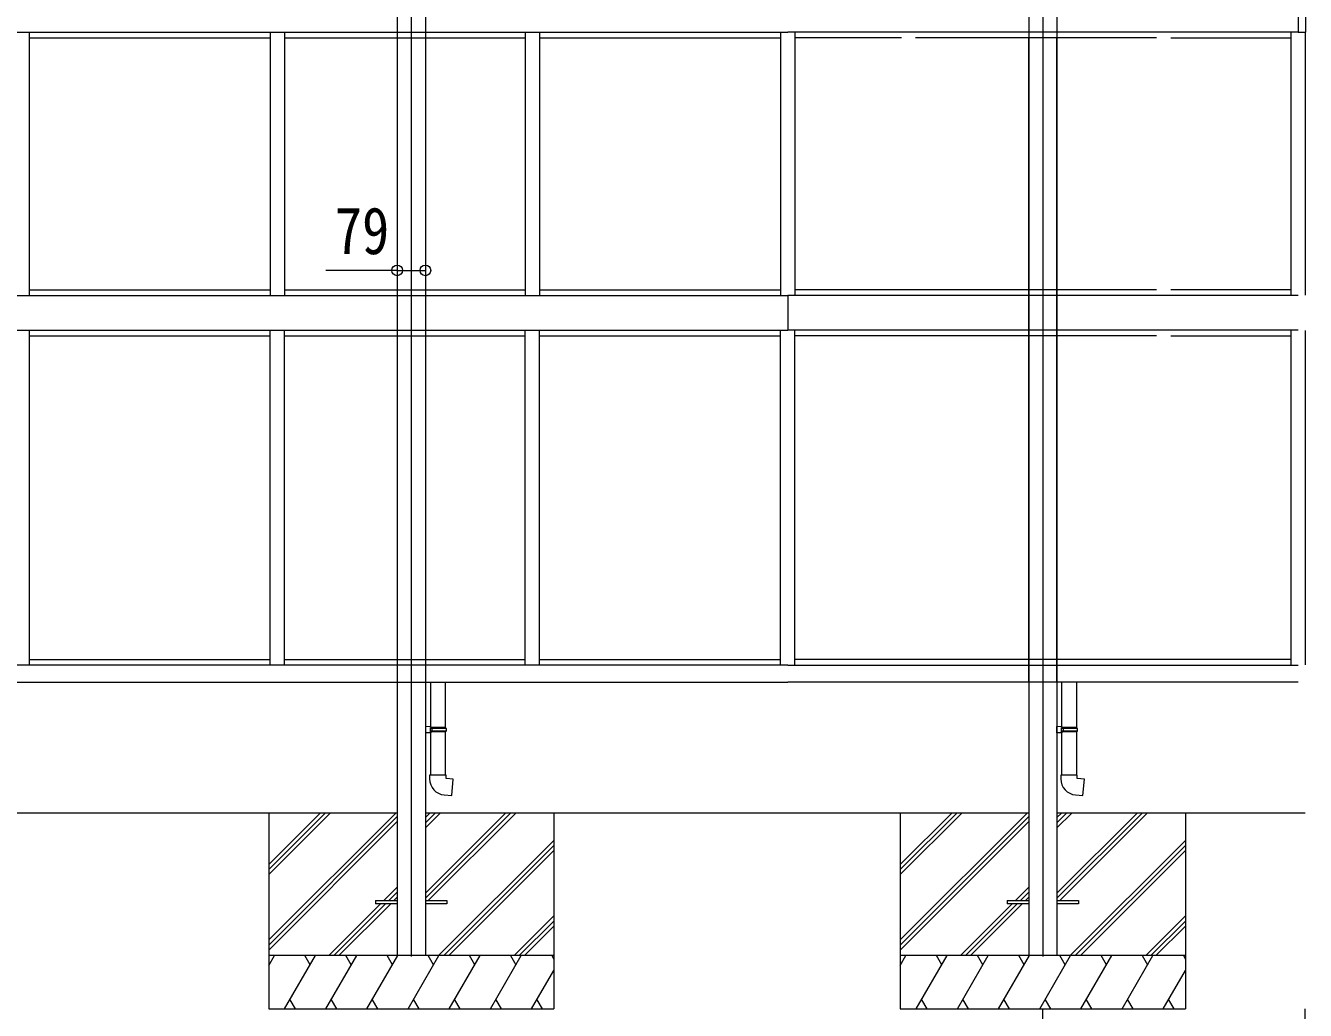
# Model space of a CAD drawing. Units: millimetres at full size; details may follow other scales. Extents: x -8385 to 8479, y -5853 to 5787.
# Drawn here: x -4263 to -673, y -1671 to 1093 of the extents above; entities that cross this region are included whole.
import ezdxf
from ezdxf.enums import TextEntityAlignment as Align

# ---------------------------------------------------------------- set-up
doc = ezdxf.new("R2010")
doc.units = ezdxf.units.MM
doc.header["$LTSCALE"] = 30
doc.header["$PDMODE"] = 32
doc.header["$PDSIZE"] = 30
for name, color, linetype, lineweight in [('0-0_0', 7, 'Continuous', 9), ('0-1_本体', 4, 'Continuous', 9), ('0-2_部品', 7, 'Continuous', 9), ('0-8_PARTS2', 2, 'Continuous', 9), ('0-A_寸法', 6, 'Continuous', 9), ('1-0_FRAME', 4, 'Continuous', 9)]:
    doc.layers.add(name, color=color, linetype=linetype, lineweight=lineweight)
doc.styles.add('ＭＳ ゴシック', font='')
doc.styles.get('ＭＳ ゴシック').set_extended_font_data('MS Gothic')

msp = doc.modelspace()

# ---------------------------------------------------------------- linework, layer by layer
at = {"layer": '0-0_0'}
for p, q in [((-3220.78, -1117.41), (-6041.78, -1117.41)), ((-3581.28, -1117.41), (-3581.28, -1667.41)), ((-3581.28, -1473.72), (-3224.97, -1117.41)), ((-3581.28, -1261.59), (-3437.1, -1117.41)), ((-3581.28, -1275.73), (-3422.96, -1117.41)), ((-3581.28, -1289.87), (-3408.82, -1117.41)), ((-3581.28, -1487.86), (-3220.78, -1127.36)), ((-3581.28, -1502.01), (-3220.78, -1141.51)), ((-3141.78, -1342.59), (-2916.6, -1117.41)), ((-3141.78, -1356.73), (-2902.46, -1117.41)), ((-3141.78, -1158.74), (-3100.45, -1117.41)), ((-3141.78, -1144.6), (-3114.59, -1117.41)), ((-3141.78, -1130.46), (-3128.74, -1117.41)), ((-1448.78, -1117.41), (-3141.78, -1117.41)), ((-3133.82, -1362.91), (-2888.32, -1117.41)), ((-2781.28, -1117.41), (-2781.28, -1667.41)), ((-1809.28, -1117.41), (-1809.28, -1667.41)), ((-1809.28, -1473.72), (-1452.97, -1117.41)), ((-1809.28, -1261.59), (-1665.1, -1117.41)), ((-1809.28, -1275.73), (-1650.96, -1117.41)), ((-1809.28, -1289.87), (-1636.82, -1117.41)), ((-1809.28, -1487.86), (-1448.78, -1127.36)), ((-1809.28, -1502.01), (-1448.78, -1141.51)), ((-673.28, -1117.41), (-1369.78, -1117.41)), ((-1369.78, -1342.59), (-1144.6, -1117.41)), ((-1369.78, -1356.73), (-1130.46, -1117.41)), ((-1369.78, -1158.74), (-1328.45, -1117.41)), ((-1369.78, -1144.6), (-1342.59, -1117.41)), ((-1369.78, -1130.46), (-1356.74, -1117.41)), ((-1361.82, -1362.91), (-1116.32, -1117.41)), ((-1009.28, -1117.41), (-1009.28, -1667.41)), ((-3104.47, -1517.41), (-2781.28, -1194.22)), ((-3090.33, -1517.41), (-2781.28, -1208.36)), ((-1332.47, -1517.41), (-1009.28, -1194.22)), ((-1318.33, -1517.41), (-1009.28, -1208.36)), ((-3076.19, -1517.41), (-2781.28, -1222.51)), ((-1304.19, -1517.41), (-1009.28, -1222.51)), ((-3258.34, -1362.91), (-3220.78, -1325.35)), ((-1486.34, -1362.91), (-1448.78, -1325.35)), ((-3244.2, -1362.91), (-3220.78, -1339.5)), ((-3230.06, -1362.91), (-3220.78, -1353.64)), ((-1472.2, -1362.91), (-1448.78, -1339.5)), ((-1458.06, -1362.91), (-1448.78, -1353.64)), ((-3412.84, -1517.41), (-3267.34, -1371.91)), ((-3398.7, -1517.41), (-3253.2, -1371.91)), ((-3384.56, -1517.41), (-3239.06, -1371.91)), ((-1640.84, -1517.41), (-1495.34, -1371.91)), ((-1626.7, -1517.41), (-1481.2, -1371.91)), ((-1612.56, -1517.41), (-1467.06, -1371.91)), ((-2892.34, -1517.41), (-2781.28, -1406.35)), ((-2878.2, -1517.41), (-2781.28, -1420.5)), ((-2864.06, -1517.41), (-2781.28, -1434.64)), ((-1120.34, -1517.41), (-1009.28, -1406.35)), ((-1106.2, -1517.41), (-1009.28, -1420.5)), ((-1092.06, -1517.41), (-1009.28, -1434.64)), ((-2781.28, -1517.41), (-3581.28, -1517.41)), ((-3581.28, -1544.91), (-3565.4, -1517.41)), ((-3536.54, -1667.41), (-3449.93, -1517.41)), ((-3464.93, -1543.39), (-3479.93, -1517.41)), ((-3421.07, -1667.41), (-3334.46, -1517.41)), ((-3349.46, -1543.39), (-3364.47, -1517.41)), ((-3305.6, -1667.41), (-3218.99, -1517.41)), ((-3233.99, -1543.39), (-3249, -1517.41)), ((-3190.13, -1667.41), (-3103.52, -1517.41)), ((-3118.52, -1543.39), (-3133.52, -1517.41)), ((-3074.66, -1667.41), (-2988.05, -1517.41)), ((-3003.05, -1543.39), (-3018.05, -1517.41)), ((-2959.19, -1667.41), (-2872.58, -1517.41)), ((-2902.58, -1517.41), (-2887.58, -1543.39)), ((-2787.11, -1517.41), (-2781.28, -1527.51)), ((-1009.28, -1517.41), (-1809.28, -1517.41)), ((-1809.28, -1544.91), (-1793.4, -1517.41)), ((-1764.54, -1667.41), (-1677.93, -1517.41)), ((-1692.93, -1543.39), (-1707.93, -1517.41)), ((-1649.06, -1667.41), (-1562.46, -1517.41)), ((-1577.46, -1543.39), (-1592.46, -1517.41)), ((-1533.59, -1667.41), (-1446.99, -1517.41)), ((-1461.99, -1543.39), (-1476.99, -1517.41)), ((-1418.12, -1667.41), (-1331.52, -1517.41)), ((-1346.52, -1543.39), (-1361.52, -1517.41)), ((-1302.65, -1667.41), (-1216.05, -1517.41)), ((-1231.05, -1543.39), (-1246.05, -1517.41)), ((-1187.18, -1667.41), (-1100.58, -1517.41)), ((-1130.58, -1517.41), (-1115.58, -1543.39)), ((-1015.11, -1517.41), (-1009.28, -1527.51)), ((-2843.72, -1667.41), (-2781.28, -1559.27)), ((-1071.71, -1667.41), (-1009.28, -1559.27)), ((-3521.54, -1641.43), (-3506.54, -1667.41)), ((-3406.07, -1641.43), (-3391.07, -1667.41)), ((-3290.6, -1641.43), (-3275.6, -1667.41)), ((-3175.13, -1641.43), (-3160.13, -1667.41)), ((-3059.66, -1641.43), (-3044.66, -1667.41)), ((-2944.19, -1641.43), (-2929.19, -1667.41)), ((-2828.72, -1641.43), (-2813.72, -1667.41)), ((-1749.54, -1641.43), (-1734.54, -1667.41)), ((-1634.07, -1641.43), (-1619.07, -1667.41)), ((-1518.6, -1641.43), (-1503.6, -1667.41)), ((-1403.13, -1641.43), (-1388.13, -1667.41)), ((-1287.66, -1641.43), (-1272.66, -1667.41)), ((-1172.19, -1641.43), (-1157.19, -1667.41)), ((-1056.72, -1641.43), (-1041.72, -1667.41)), ((-3581.28, -1667.41), (-2781.28, -1667.41)), ((-1809.28, -1667.41), (-1009.28, -1667.41))]:
    msp.add_line(p, q, dxfattribs=at)
at = {"layer": '0-1_本体'}
for p, q in [((-3220.78, 1159.68), (-3220.78, -1517.41)), ((-3141.78, 1159.68), (-3141.78, -1517.41)), ((-1448.78, 1159.68), (-1448.78, -1517.41)), ((-1369.78, 1159.68), (-1369.78, -1517.41))]:
    msp.add_line(p, q, dxfattribs=at)
at = {"layer": '0-2_部品', "color": 4}
for p, q in [((-693.28, 1123.42), (-693.28, 1074.22)), ((-672.78, 1117.13), (-672.78, 1074.22)), ((-7137.28, 1074.42), (-2125.28, 1074.42)), ((-4253.28, 1074.42), (-4253.28, 335.42)), ((-4253.28, 1058.42), (-3577.28, 1058.42)), ((-3577.28, 1074.42), (-3577.28, 335.42)), ((-3537.28, 1074.42), (-3537.28, 335.42)), ((-3537.28, 1058.42), (-2861.28, 1058.42)), ((-3220.78, 1058.42), (-3220.78, -750.58)), ((-3141.78, 1058.42), (-3141.78, -750.58)), ((-2861.28, 1074.42), (-2861.28, 335.42)), ((-2821.28, 1074.42), (-2821.28, 335.42)), ((-2821.28, 1058.42), (-2145.28, 1058.42)), ((-2145.28, 1074.42), (-2145.28, 335.42)), ((-693.28, 1074.42), (-2125.28, 1074.42)), ((-2105.28, 1074.42), (-2105.28, 335.42)), ((-1806.36, 1058.42), (-2105.28, 1058.42)), ((-1090.36, 1058.42), (-1766.36, 1058.42)), ((-1449.86, 1058.42), (-1449.86, -750.58)), ((-1370.86, 1058.42), (-1370.86, -750.58)), ((-1050.36, 1058.42), (-713.28, 1058.42)), ((-713.28, 1074.42), (-713.28, 335.42)), ((-693.28, 1074.22), (-672.78, 1074.22)), ((-673.28, 1074.22), (-673.28, 335.62)), ((-7137.28, 335.42), (-2125.28, 335.42)), ((-4253.28, 350.92), (-3577.28, 350.92)), ((-3537.28, 350.92), (-2861.28, 350.92)), ((-2821.28, 350.92), (-2145.28, 350.92)), ((-693.28, 335.42), (-2125.28, 335.42)), ((-2125.28, 335.42), (-2125.28, 237.42)), ((-1090.36, 350.92), (-2105.28, 350.92)), ((-713.28, 350.92), (-1050.36, 350.92)), ((-7137.28, 237.42), (-2125.28, 237.42)), ((-4253.28, 237.42), (-4253.28, -702.08)), ((-4253.28, 221.92), (-3577.28, 221.92)), ((-3577.28, -702.08), (-3577.28, 237.42)), ((-3537.28, -702.08), (-3537.28, 237.42)), ((-3537.28, 221.92), (-2861.28, 221.92)), ((-2861.28, -702.08), (-2861.28, 237.42)), ((-2821.28, -702.08), (-2821.28, 237.42)), ((-2821.28, 221.92), (-2145.28, 221.92)), ((-2145.28, -702.08), (-2145.28, 237.42)), ((-693.28, 237.42), (-2125.28, 237.42)), ((-2105.28, -702.08), (-2105.28, 237.42)), ((-1090.36, 221.92), (-2105.28, 221.92)), ((-1050.36, 221.92), (-713.28, 221.92)), ((-713.28, 237.42), (-713.28, -702.08)), ((-673.28, 237.22), (-673.28, -701.88)), ((-2125.28, -702.08), (-7137.28, -702.08)), ((-4253.28, -686.57), (-3577.28, -686.57)), ((-3537.28, -686.57), (-2861.28, -686.57)), ((-2821.28, -686.57), (-2145.28, -686.57)), ((-2125.28, -702.08), (-693.28, -702.08)), ((-713.28, -686.57), (-2105.28, -686.57)), ((-7137.28, -750.58), (-2125.28, -750.58)), ((-693.28, -750.58), (-2125.28, -750.58)), ((-3281.28, -1362.91), (-3220.78, -1362.91)), ((-3281.28, -1362.91), (-3281.28, -1371.91)), ((-3141.78, -1362.91), (-3081.28, -1362.91)), ((-3081.28, -1362.91), (-3081.28, -1371.91)), ((-1509.28, -1362.91), (-1448.78, -1362.91)), ((-1509.28, -1362.91), (-1509.28, -1371.91)), ((-1369.28, -1362.91), (-1309.28, -1362.91)), ((-1309.28, -1362.91), (-1309.28, -1371.91)), ((-3220.78, -1371.91), (-3281.28, -1371.91)), ((-3081.28, -1371.91), (-3141.78, -1371.91)), ((-1448.78, -1371.91), (-1509.28, -1371.91)), ((-1309.28, -1371.91), (-1369.28, -1371.91))]:
    msp.add_line(p, q, dxfattribs=at)
at = {"layer": '0-8_PARTS2'}
for p, q in [((-3181.28, 1162.47), (-3181.28, -1520.21)), ((-1409.28, 1162.47), (-1409.28, -1520.21))]:
    msp.add_line(p, q, dxfattribs=at)
at = {"layer": '0-8_PARTS2', "color": 6}
msp.add_line((-3220.78, 405.47), (-3141.78, 405.47), dxfattribs=at)
at = {"layer": '0-A_寸法'}
for p, q in [((-3220.78, 405.47), (-3420.78, 405.47)), ((-1409.28, -2462.59), (-1409.28, -1667.41)), ((-673.28, -2462.59), (-673.28, -1667.41))]:
    msp.add_line(p, q, dxfattribs=at)
for p in [(-3220.78, 405.47), (-3141.78, 405.47)]:
    msp.add_point(p, dxfattribs=at)
at = {"layer": '1-0_FRAME'}
for p, q in [((-3127.78, -750.58), (-3127.78, -875.21)), ((-3085.78, -750.58), (-3085.78, -877.77)), ((-1356.86, -750.58), (-1356.86, -875.21)), ((-1314.86, -750.58), (-1314.86, -877.77)), ((-3125.78, -875.27), (-3141.78, -874.8)), ((-3141.78, -874.8), (-3141.78, -892.74)), ((-3125.78, -892.27), (-3141.78, -892.74)), ((-3125.78, -877.27), (-3127.78, -877.27)), ((-3084.78, -877.77), (-3127.78, -877.77)), ((-3083.78, -879.77), (-3127.78, -879.77)), ((-3083.78, -887.77), (-3127.78, -887.77)), ((-3084.78, -889.77), (-3127.78, -889.77)), ((-3127.78, -892.33), (-3127.78, -1010.81)), ((-3125.78, -877.27), (-3125.78, -875.27)), ((-3125.78, -892.27), (-3125.78, -890.27)), ((-3123.3, -879.77), (-3122.87, -877.77)), ((-3085.78, -889.77), (-3085.78, -1010.81)), ((-3083.78, -879.77), (-3084.78, -877.77)), ((-3083.78, -887.77), (-3084.78, -889.77)), ((-3083.78, -879.77), (-3083.78, -887.77)), ((-1354.86, -875.27), (-1370.86, -874.8)), ((-1370.86, -874.8), (-1370.86, -892.74)), ((-1354.86, -892.27), (-1370.86, -892.74)), ((-1354.86, -877.27), (-1356.86, -877.27)), ((-1313.86, -877.77), (-1356.86, -877.77)), ((-1312.86, -879.77), (-1356.86, -879.77)), ((-1312.86, -887.77), (-1356.86, -887.77)), ((-1313.86, -889.77), (-1356.86, -889.77)), ((-1356.85, -892.33), (-1356.85, -1010.81)), ((-1354.86, -877.27), (-1354.86, -875.27)), ((-1354.86, -892.27), (-1354.86, -890.27)), ((-1352.38, -879.77), (-1351.95, -877.77)), ((-1314.85, -889.77), (-1314.85, -1010.81)), ((-1312.86, -879.77), (-1313.86, -877.77)), ((-1312.86, -887.77), (-1313.86, -889.77)), ((-1312.86, -879.77), (-1312.86, -887.77)), ((-3083.78, -1010.81), (-3129.78, -1010.81)), ((-3129.78, -1010.81), (-3129.78, -1021.72)), ((-3083.78, -1020.81), (-3083.78, -1010.81)), ((-1312.86, -1010.81), (-1358.86, -1010.81)), ((-1358.86, -1010.81), (-1358.86, -1021.72)), ((-1312.86, -1020.81), (-1312.86, -1010.81))]:
    msp.add_line(p, q, dxfattribs=at)
for points in [[(-3125.78, -890.27), (-3127.78, -890.27), (-3127.78, -877.27)], [(-3123.3, -879.77), (-3123.3, -887.77), (-3122.87, -889.77)], [(-1354.86, -890.27), (-1356.86, -890.27), (-1356.86, -877.27)], [(-1352.38, -879.77), (-1352.38, -887.77), (-1351.95, -889.77)], [(-3088.7, -1066.55), (-3067.87, -1068.37), (-3063.86, -1022.55), (-3083.78, -1020.81)], [(-1317.78, -1066.55), (-1296.94, -1068.37), (-1292.93, -1022.55), (-1312.86, -1020.81)]]:
    msp.add_lwpolyline(points, dxfattribs=at)
for centre in [(-3084.78, -1021.72), (-1313.86, -1021.72)]:
    msp.add_arc(centre, 45, 180, 265, dxfattribs=at)

# ---------------------------------------------------------------- texts
at = {"layer": '0-A_寸法', "color": 7, "style": 'ＭＳ ゴシック', "width": 0.85}
msp.add_text('79', height=132, dxfattribs=at).set_placement((-3395.78, 411.47), align=Align.BOTTOM_LEFT)

doc.saveas('drawing.dxf')
